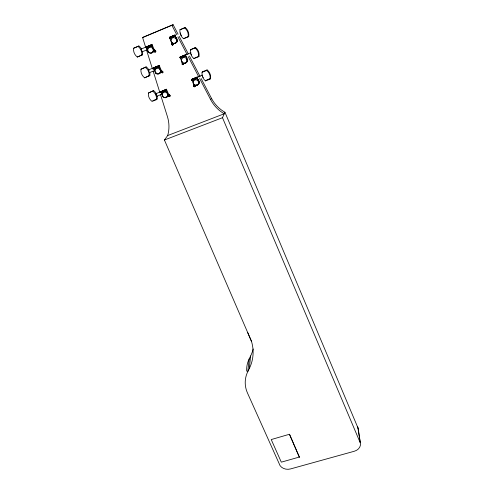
<?xml version="1.0" encoding="UTF-8"?>
<svg xmlns="http://www.w3.org/2000/svg" width="494" height="494" viewBox="0 0 494 494"><rect width="100%" height="100%" fill="white"/><g stroke="black" fill="none" stroke-linecap="round" stroke-linejoin="round"><path stroke-width="0.74" d="M166.441 89.204L160.921 91.612L162.798 96.768A3.162 2.989 56.3 0 0 167.985 94.712L166.194 90.346L166.441 89.204L168.522 94.15L169.893 95.169A0.673 0.642 56.4 0 1 169.448 96.355L167.929 96.04A3.155 2.983 56.4 0 0 168.386 94.292L169.763 95.311A0.673 0.642 56.3 0 1 169.319 96.497M289.478 434.257L299.358 457.104L289.478 434.257L271.225 439.561L281.302 462.162L299.358 457.043M193.895 85.894L194.111 86.444L194.809 86.475M161.137 71.716A3.217 3.02 61.4 0 0 161.328 70.481L160.754 70.945A3.23 3.032 61.2 0 1 155.511 73.069L153.603 67.826L159.204 65.418L161.328 70.481L162.717 71.525A0.692 0.648 61.5 0 1 162.273 72.742L160.729 72.39A3.223 3.026 61.4 0 0 161.186 70.599L162.575 71.642A0.692 0.648 61.5 0 1 162.131 72.859M159.204 65.418L158.926 66.48L160.754 70.945M149.602 72.34L148.892 71.809L148.422 69.95L158.846 65.702M155.579 50.691L154.017 49.721A3.285 3.057 64.6 0 1 153.56 51.549L155.128 51.932A0.704 0.655 64.9 0 0 155.579 50.691L154.165 49.628L153.554 50.005A3.297 3.069 64.5 0 1 148.274 52.179L146.409 47.64L146.73 46.64M154.813 70.401L153.825 68.993L153.844 67.919M198.928 82.436L197.174 78.009L197.304 76.903L191.765 79.324L193.642 84.536A3.186 3.05 63.6 0 0 198.928 82.436L199.329 81.93L198.316 79.417M153.554 50.005L151.695 45.454L152.004 44.46L154.165 49.628A3.279 3.057 64.6 0 1 154.134 50.271M147.447 49.591L146.323 46.911L152.004 44.46M187.294 60.206L185.509 55.686L185.682 54.661L180.094 57.045L181.977 62.361A3.254 3.081 67.3 0 0 187.294 60.206L187.757 59.793L186.72 57.224M172.684 45.09L171.751 44.577L171.937 42.348M173.561 43.33C173.9 46.084 170.535 45.207 172.066 42.262L171.535 42.608L169.701 38.013L169.936 37.05M201.169 78.546L211.469 98.318A33.888 33.061 77.5 0 0 224.955 112.28L222.491 117.708L360.435 443.211A8.954 7.373 -1.7 0 1 354.322 451.244L290.491 468.942A8.657 7.077 3.4 0 1 280.061 465.626L247.482 393.008A33.314 28.652 3.7 0 1 247.834 371.507L249.309 368.524L250.625 355.958A46.356 40.792 11.9 0 0 253.2 348.974M247.834 371.507L249.192 358.879L250.625 355.958M183.188 64.621L182.193 64.356L182.335 62.04L181.977 62.361M182.459 61.935L182.267 64.115L182.947 64.77M169.609 37.254L175.277 34.839L175.061 35.803L176.889 40.403A3.316 3.112 69.4 0 1 171.535 42.608M195.883 84.993C195.939 87.444 192.759 87.277 193.889 84.77M191.758 79.373L202.386 75.1M161.501 71.754L162.112 72.562M172.573 44.929C170.875 44.584 173.085 42.898 172.9 44.67M198.162 79.59L197.452 78.737L197.236 77.292M183.218 63.498C184.274 64.905 181.144 64.881 182.514 63.473M183.28 64.319L182.823 63.479L182.125 63.961M193.938 85.752L193.901 86.462L194.667 86.777M190.931 52.852L190.888 53.562M186.497 57.113L186.528 57.625L185.596 55.019M166.108 89.544L155.74 93.774L156.808 96.287L162.1 94.113M156.888 96.268L156.894 95.731M175.308 35.364C174.234 34.277 176.173 38.989 176.105 37.316M154.418 50.796L154.363 51.376L154.968 51.753M155.184 51.629C155.845 50.308 153.381 50.629 154.394 51.722C155.758 52.457 155.61 49.814 154.369 50.783M162.335 72.47L162.316 71.766L161.655 71.568M168.763 95.268C167.719 96.466 170.344 96.633 169.64 95.293C168.602 94.298 168.287 96.701 169.553 96.083M169.522 96.12L169.399 95.33L168.732 95.305M172.826 44.8C173.505 42.225 170.294 45.639 172.956 44.713M151.609 44.732L141.117 49.054L142.179 51.759L142.291 51.265M193.741 86.024L194.012 85.623M194.809 86.506L194.809 85.548L193.907 85.752M251.452 341.255L164.428 140L167.682 135.535L224.288 113.75A34.216 33.394 76.9 0 1 210.66 99.652L211.469 98.318M183.181 64.677L184.293 62.929M210.061 79.089L210.493 78.484A8.466 8.12 66.6 0 0 207.097 69.926L202.559 71.716L202.083 72.285A8.898 8.552 69.4 0 0 205.529 80.905L210.061 79.089A8.509 8.163 66.4 0 0 206.64 70.488L207.097 69.926M205.529 80.905L205.986 80.294M198.841 83.696L198.736 83.826A3.174 3.044 63.8 0 0 199.23 82.053M194.29 86.808L194.92 86.073L194.012 85.647M194.056 86.703L194.401 86.672M193.87 86.524L193.846 85.894M193.642 84.536L193.963 84.147M167.985 94.712L168.522 94.15A3.149 2.976 56.5 0 1 168.331 95.354M161.674 71.525L161.433 71.741A2.001 1.883 61.6 0 0 161.699 71.34M183.323 64.344L182.65 64.504L182.298 63.856M156.11 93.477A8.367 7.848 54.6 0 0 153.572 90.624L148.416 93.033A8.787 8.275 55.7 0 0 152.035 101.437L156.425 99.671L157.135 98.967A8.367 7.848 54.6 0 0 157.086 96.163M198.508 56.736L199.008 56.248A8.651 8.2 69.8 0 0 195.525 47.504L190.412 49.801A9.096 8.639 72.1 0 0 193.944 58.607L198.508 56.736A8.701 8.244 69.6 0 0 195.007 47.955L195.525 47.504M155.974 94.873L156.431 94.434M193.944 58.607L194.469 58.107M187.275 61.602L187.158 61.707A3.242 3.075 67.4 0 0 187.64 59.891M148.416 93.033L153.572 90.624M155.511 73.069L156.11 72.593M148.768 69.815A8.546 7.96 59.1 0 0 146.193 66.9L140.951 69.24A8.978 8.392 60.4 0 0 144.637 77.842L149.83 75.44A8.546 7.96 59.1 0 0 149.768 72.562M144.637 77.842L149.83 75.44M148.601 71.136L149.089 70.778M140.951 69.24L146.193 66.9M188.165 36.822L188.727 36.439A8.824 8.275 71.5 0 0 185.17 27.528L179.964 29.764A9.275 8.713 73.5 0 0 183.57 38.736L188.165 36.822A8.867 8.318 71.4 0 0 184.583 27.868L185.17 27.528M183.57 38.736L184.157 38.341M176.92 41.916L176.796 41.996A3.31 3.1 69.5 0 0 177.272 40.15M176.889 40.403L177.402 40.07L176.339 37.451M153.56 51.549L155.128 51.932M141.488 48.968A8.713 8.052 62.3 0 0 138.876 45.998L133.547 48.276A9.151 8.484 63.6 0 0 137.307 57.051L142.581 54.711A8.713 8.052 62.3 0 0 142.507 51.771M137.307 57.051L142.581 54.711M133.547 48.276L138.876 45.998M145.81 47.757L142.593 37.513L173.116 24.7L178.087 34.24M142.593 37.513L173.116 24.7M184.812 38.069L188.727 36.439M169.584 37.353L174.95 35.08M146.304 47.054L151.596 44.868M169.584 37.433L174.944 35.216M146.31 47.14L151.596 44.954M169.59 37.519L174.95 35.302M146.323 47.251L151.615 45.065M169.609 37.624L174.969 35.414M146.341 47.368L151.633 45.182M169.633 37.748L174.993 35.531M146.372 47.498L151.664 45.312M169.664 37.877L175.024 35.661M146.409 47.64L151.695 45.454M169.701 38.013L175.061 35.803M146.452 47.788L151.738 45.602M169.745 38.168L175.104 35.951M146.502 47.943L151.788 45.757M169.794 38.322L175.154 36.105M146.551 48.103L151.843 45.917M169.85 38.483L175.209 36.266M142.272 51.765L147.533 49.598M179.964 29.764L184.583 27.868M195.118 57.841L199.008 56.248M180.057 57.119L190.77 52.747M153.572 68.018L158.821 65.807M180.057 57.261L185.38 55.019M153.578 68.11L158.827 65.98M180.069 57.353L185.392 55.192M153.591 68.221L158.84 66.091M180.082 57.458L185.411 55.297M153.615 68.339L158.864 66.208M180.106 57.582L185.435 55.414M153.64 68.468L158.889 66.338M180.137 57.712L185.466 55.544M153.677 68.61L158.926 66.48M180.174 57.854L185.509 55.686M153.72 68.759L158.969 66.628M180.224 58.002L185.553 55.834M153.77 68.913L159.019 66.783M180.273 58.156L185.602 55.995M153.825 69.074L159.074 66.943M180.322 58.317L185.658 56.155M149.552 72.612L154.77 70.494M190.412 49.801L195.007 47.955M152.763 100.727L157.135 98.967M206.628 80.034L209.851 78.744M160.89 91.73L166.083 89.661M191.752 79.435L197.044 77.33M160.89 91.816L166.083 89.747M191.758 79.515L197.044 77.41M161.736 93.99L160.914 91.896L166.095 89.84M191.771 79.614L197.057 77.502M160.914 92.02L166.108 89.951M191.789 79.719L197.075 77.614M160.933 92.143L166.132 90.069M191.814 79.843L197.106 77.737M160.964 92.273L166.157 90.204M191.845 79.972L197.137 77.867M161.001 92.415L166.194 90.346M191.882 80.114L197.174 78.009M161.038 92.563L166.237 90.488M191.925 80.263L197.217 78.157M161.087 92.711L166.287 90.643M191.975 80.417L197.267 78.311M161.143 92.872L166.342 90.803M192.03 80.578L197.322 78.472M202.083 72.285L206.64 70.488M164.428 140L222.491 117.708M155.783 93.669L156.419 94.416M148.422 69.95L148.922 70.457M141.117 49.054L141.475 49.344M146.385 46.874L146.737 47.171M173.69 43.244L174.314 43.33A3.304 3.094 69.6 0 0 177.402 40.07M169.448 96.355L168.065 95.898A3.149 2.976 56.5 0 1 165.539 97.219M162.273 72.742L160.871 72.272A3.217 3.02 61.4 0 1 158.926 73.594M161.279 91.835L160.914 91.896M203.3 77.681L203.046 77.268M181.181 35.278L181.508 35.346M247.704 332.573L251.526 341.453A47.862 41.799 11.8 0 1 249.309 368.524M179.149 36.29L188.387 54.013M189.449 56.057L200.107 76.502M171.875 25.318L176.858 34.864M177.926 36.914L187.177 54.643M188.245 56.687L198.921 77.15M199.632 78.515L210.66 99.652M191.431 54.92L191.135 54.266M181.032 35.012L180.73 34.333M224.955 112.28L358.354 428.817A8.688 7.212 -1.9 0 1 358.434 429.817M202.762 76.626L202.515 75.934M180.594 33.975L180.341 32.907M146.496 49.956L152.473 68.981M153.159 71.179L159.821 92.397M160.513 94.595L167.404 116.547A33.462 31.202 48 0 1 167.682 135.535M358.175 428.076L360.25 442.451L357.712 426.896M246.691 371.136A32.283 27.985 3.5 0 1 249.192 358.879M168.51 95.12A1.957 1.853 56.7 0 1 168.121 95.41M154.622 50.734A2.044 1.902 64.9 0 1 153.924 51.432M153.98 50.888A3.279 3.057 64.6 0 1 151.145 52.852M153.214 51.604A2.062 1.92 64.5 0 1 152.504 52.315M138.048 46.43A8.762 8.095 62.1 0 1 141.778 55.192M155.425 50.783A0.704 0.655 64.8 0 1 154.98 52.024M197.452 84.838A3.174 3.038 63.8 0 1 196.871 85.005M199.329 81.93A3.174 3.038 63.8 0 1 197.989 84.56M187.757 59.793A3.242 3.069 67.5 0 1 185.293 62.942M145.415 67.443A8.596 8.003 59 0 1 149.071 76.027M160.068 72.816A2.025 1.896 61.3 0 1 159.21 73.285M167.571 96.04A1.982 1.871 56.3 0 1 167.268 96.429M152.837 91.285A8.417 7.892 54.4 0 1 156.425 99.671M176.685 41.051A2.075 1.945 69.5 0 1 176.611 41.582M176.414 42.07A2.075 1.945 69.5 0 1 175.216 42.966M197.155 84.702A1.995 1.908 63.6 0 1 196.655 84.746M198.539 83.381A1.995 1.908 63.6 0 1 198.341 83.844M202.472 72.513A8.849 8.509 69.7 0 1 202.559 71.716M194.963 84.888A3.174 3.044 63.8 0 1 194.426 84.567M187.041 60.756A2.038 1.933 67.4 0 1 185.577 62.633M190.875 50.166A9.046 8.596 72.3 0 1 190.956 49.344M161.359 71.871C161.834 74.236 163.44 70.222 161.359 71.871M147.984 48.813L147.774 49.524A2.945 2.742 64.5 0 0 153.054 51.5L153.263 50.789A2.945 2.742 64.5 0 0 147.984 48.813M155.24 69.771L155.03 70.469A2.89 2.711 61.2 0 0 160.247 72.408L160.457 71.71A2.89 2.711 61.2 0 0 155.24 69.771M171.282 39.199L171.066 39.921A2.964 2.779 69.4 0 0 176.364 41.916L176.586 41.193A2.964 2.779 69.4 0 0 171.282 39.199M162.538 93.551L162.328 94.237A2.828 2.674 56.2 0 0 167.485 96.139L167.694 95.459A2.828 2.674 56.2 0 0 162.538 93.551M181.743 59.021L181.52 59.731A2.908 2.754 67.3 0 0 186.769 61.694L186.991 60.984A2.908 2.754 67.3 0 0 181.743 59.021M193.432 81.269L193.21 81.961A2.847 2.729 63.6 0 0 198.39 83.887L198.619 83.196A2.847 2.729 63.6 0 0 193.432 81.269"/></g></svg>
